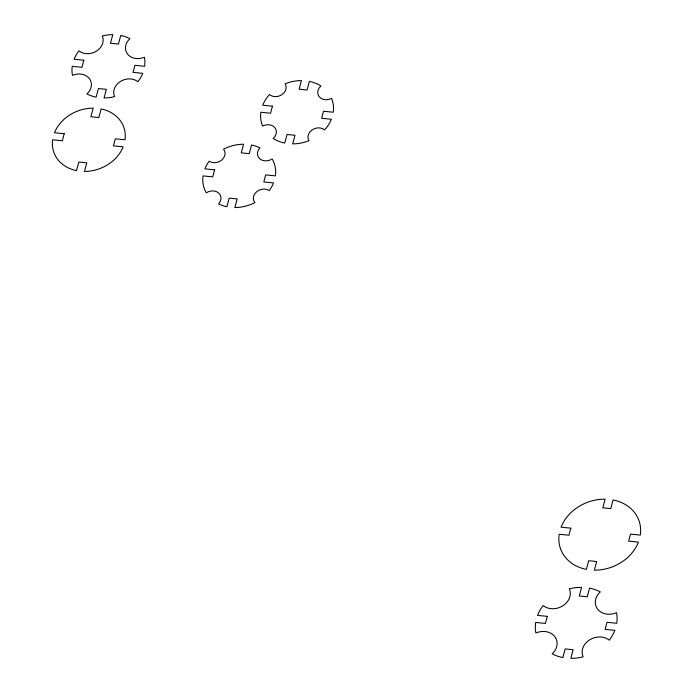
<?xml version="1.0" encoding="UTF-8"?>
<svg xmlns="http://www.w3.org/2000/svg" width="693" height="693" viewBox="0 0 693 693"><rect width="100%" height="100%" fill="white"/><g stroke="black" fill="none" stroke-linecap="round" stroke-linejoin="round"><path stroke-width="1.04" d="M64.224 133.723L62.344 140.783L52.616 139.813A37.153 30.838 -20.1 0 0 76.507 170.651L78.803 162.032L86.764 162.82L84.468 171.448A37.153 30.838 -20.1 0 0 123.146 146.829L113.418 145.859L115.307 138.808L125.026 139.778A37.153 30.838 -20.1 0 0 101.143 108.931L98.839 117.55L90.878 116.762L93.183 108.143A37.153 30.838 -20.1 0 0 54.496 132.753L64.224 133.723M83.836 60.23L81.947 67.29L72.228 66.32A37.153 30.838 -20.1 0 0 72.488 75.355A14.241 11.816 -20.1 0 1 89.319 78.517A14.241 11.816 -20.1 0 1 86.954 93.936A37.153 30.838 -20.1 0 0 96.11 97.159L98.415 88.539L106.367 89.336L104.071 97.956A37.153 30.838 -20.1 0 0 114.596 96.63A14.241 11.816 -20.1 0 1 120.287 81.531A14.241 11.816 -20.1 0 1 137.898 81.739A37.153 30.838 -20.1 0 0 142.758 73.337L133.03 72.375L134.91 65.315L144.638 66.285A37.153 30.838 -20.1 0 0 144.369 57.242A14.241 11.816 -20.1 0 1 127.547 54.089A14.241 11.816 -20.1 0 1 129.912 38.669A37.153 30.838 -20.1 0 0 120.747 35.438L118.451 44.066L110.49 43.269L112.786 34.65A37.153 30.838 -20.1 0 0 102.269 35.975A14.241 11.816 -20.1 0 1 96.57 51.065A14.241 11.816 -20.1 0 1 78.959 50.866A37.153 30.838 -20.1 0 0 74.108 59.26L83.836 60.23M214.622 169.82L212.734 176.871L203.014 175.901A37.153 30.838 -20.1 0 0 206.28 192.801A9.719 8.073 -20.1 0 1 218.728 193.07A9.719 8.073 -20.1 0 1 218.555 203.933A37.153 30.838 -20.1 0 0 226.897 206.748L229.201 198.129L237.162 198.917L234.858 207.536A37.153 30.838 -20.1 0 0 254.859 202.642A9.719 8.073 -20.1 0 1 256.687 191.727A9.719 8.073 -20.1 0 1 269.265 190.566A37.153 30.838 -20.1 0 0 273.544 182.926L263.816 181.956L265.696 174.905L275.424 175.866A37.153 30.838 -20.1 0 0 272.158 158.974A9.719 8.073 -20.1 0 1 259.71 158.706A9.719 8.073 -20.1 0 1 259.884 147.843A37.153 30.838 -20.1 0 0 251.533 145.028L249.237 153.647L241.277 152.858L243.581 144.231A37.153 30.838 -20.1 0 0 223.57 149.134A9.719 8.073 -20.1 0 1 221.751 160.048A9.719 8.073 -20.1 0 1 209.173 161.209A37.153 30.838 -20.1 0 0 204.894 168.849L214.622 169.82M272.462 106.168L270.573 113.219L260.854 112.257A37.153 30.838 -20.1 0 0 262.586 126.091A9.719 8.073 -20.1 0 1 274.766 127.564A9.719 8.073 -20.1 0 1 273.198 138.487A37.153 30.838 -20.1 0 0 284.736 143.096L287.041 134.477L295.001 135.265L292.697 143.884A37.153 30.838 -20.1 0 0 308.974 140.696A9.719 8.073 -20.1 0 1 312.153 129.877A9.719 8.073 -20.1 0 1 324.636 129.92A37.153 30.838 -20.1 0 0 331.384 119.274L321.656 118.304L323.536 111.252L333.264 112.223A37.153 30.838 -20.1 0 0 331.523 98.38A9.719 8.073 -20.1 0 1 319.352 96.907A9.719 8.073 -20.1 0 1 320.911 85.984A37.153 30.838 -20.1 0 0 309.373 81.376L307.077 89.995L299.116 89.206L301.42 80.587A37.153 30.838 -20.1 0 0 285.144 83.775A9.719 8.073 -20.1 0 1 281.964 94.603A9.719 8.073 -20.1 0 1 269.473 94.551A37.153 30.838 -20.1 0 0 262.734 105.197L272.462 106.168M547.297 616.354L545.417 623.414L535.663 622.444A41.667 34.589 -20.1 0 0 535.897 633.004A15.974 13.262 -20.1 0 1 554.781 636.546A15.974 13.262 -20.1 0 1 552.122 653.845A41.667 34.589 -20.1 0 0 562.863 657.562L565.167 648.917L573.128 649.705L570.824 658.35A41.667 34.589 -20.1 0 0 583.116 656.869A15.974 13.262 -20.1 0 1 589.509 639.934A15.974 13.262 -20.1 0 1 609.26 640.159A41.667 34.589 -20.1 0 0 614.864 630.327L605.119 629.357L606.999 622.297L616.753 623.267A41.667 34.589 -20.1 0 0 616.519 612.699A15.974 13.262 -20.1 0 1 597.635 609.164A15.974 13.262 -20.1 0 1 600.294 591.865A41.667 34.589 -20.1 0 0 589.552 588.149L587.248 596.794L579.287 596.006L581.592 587.361A41.667 34.589 -20.1 0 0 569.299 588.842A15.974 13.262 -20.1 0 1 562.907 605.777A15.974 13.262 -20.1 0 1 543.156 605.543A41.667 34.589 -20.1 0 0 537.551 615.384L547.297 616.354M570.824 528.17L568.944 535.221L559.19 534.251A41.667 34.589 -20.1 0 0 586.391 569.369L588.695 560.724L596.656 561.521L594.351 570.157A41.667 34.589 -20.1 0 0 638.4 542.134L628.646 541.164L630.526 534.112L640.28 535.083A41.667 34.589 -20.1 0 0 613.08 499.965L610.776 508.601L602.815 507.813L605.119 499.168A41.667 34.589 -20.1 0 0 561.079 527.2L570.824 528.17"/></g></svg>
